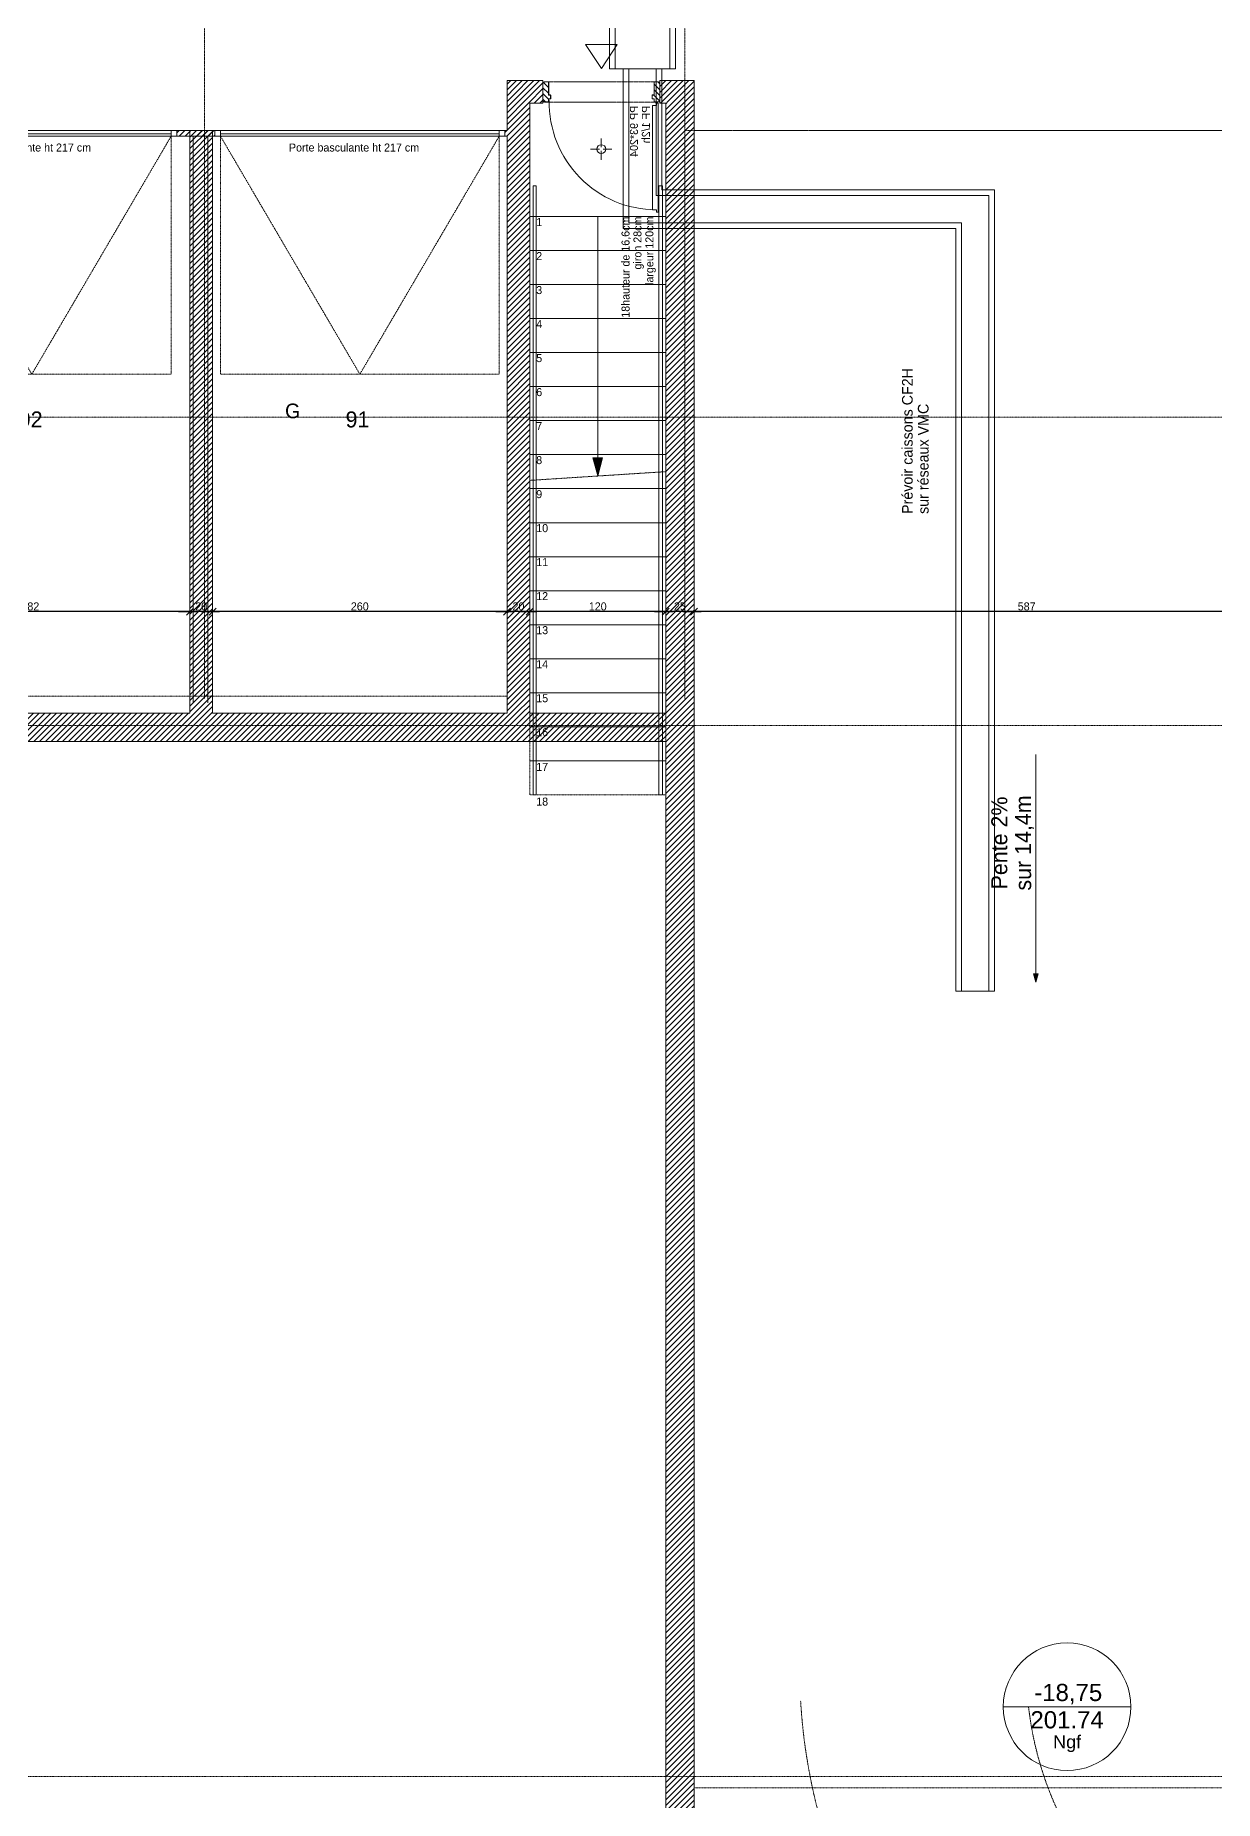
# Model space of a CAD drawing. Header units: centimetres. Extents: x -14085 to 643619, y -47998 to 35592.
# Drawn here: x 10267 to 11308, y 2313 to 3870 of the extents above; entities that cross this region are included whole.
import ezdxf

# ---------------------------------------------------------------- set-up
doc = ezdxf.new("R2010")
doc.units = ezdxf.units.CM
doc.header["$PDMODE"] = 1
doc.header["$PDSIZE"] = -2
for name, pattern in [('ISO-02', [0.75, 0.6, -0.15]), ('Style de ligne -1', [0.41664, 0.20828, -0.20836]), ('Style de ligne -13', [0.147638, 0.098425, -0.049213]), ('Style de ligne -6', [1.04164, 0.625, -0.20828, 0.06943, -0.13893]), ('VW-01', [0.41656, 0.20828, -0.20828])]:
    doc.linetypes.add(name, pattern=pattern)
doc.layers.get('0').update_dxf_attribs({"lineweight": 18, "true_color": 0x848484})
doc.layers.add('01_cote_gen', color=4, linetype='Continuous')
doc.layers.add('AA_COTES', color=2, linetype='Continuous')
for name, color, linetype, lineweight in [('B GÈnÈral_Hatch', 7, 'Continuous', 5), ('B Général', 7, 'Continuous', 5), ('C ANNOTATIONS-cotation', 7, 'Continuous', 5), ('C ANNOTATIONS-Niveaux', 7, 'Continuous', 5), ('C ANNOTATIONS-prestations', 7, 'Continuous', 5), ('C ANNOTATIONS-texte', 7, 'Continuous', 5)]:
    doc.layers.add(name, color=color, linetype=linetype, lineweight=lineweight)
doc.layers.add('C ANNOTATIONS-axes', color=1, linetype='ISO-02', lineweight=13, true_color=0xff0000)
doc.layers.add('C ANNOTATIONS-axes horizontaux', color=1, linetype='VW-01', lineweight=13, true_color=0xff0000)
doc.styles.add('Arial', font='arial.ttf')
doc.styles.add('Eurostile', font='')
doc.styles.add('STYLE2', font='ARIALN.TTF')
doc.styles.get('Eurostile').set_extended_font_data('Eurostile')
doc.dimstyles.new('100é', dxfattribs={"dimtxt": 8.470801, "dimasz": 6.232178, "dimexe": 10, "dimexo": 25, "dimgap": 1, "dimtad": 1, "dimdec": 1, "dimtxsty": 'Eurostile', "dimblk": 'VW_SLASH', "dimblk1": 'VW_SLASH', "dimblk2": 'VW_SLASH', "dimcen": 0, "dimdle": 10, "dimazin": 0, "dimtfac": 1, "dimtdec": 1, "dimtix": 1, "dimtmove": 0, "dimatfit": 0, "dimldrblk": 'VW_FILLEDARROW', "dimfxl": 50.8, "dimfxlon": 1, "dimfrac": 2, "dimtolj": 1, "dimarcsym": 0})
doc.dimstyles.new('JB50', dxfattribs={"dimscale": 0.1, "dimtxt": 150, "dimasz": 15, "dimexe": 0.1, "dimexo": 0.1, "dimgap": 0.09, "dimtad": 1, "dimdec": 1, "dimdsep": 46, "dimtxsty": 'STYLE2', "dimblk1": 'BOND_G', "dimblk2": 'BOND_D', "dimsah": 1, "dimcen": 1.5, "dimdle": 0.01, "dimse1": 1, "dimse2": 1, "dimclrd": 4, "dimclre": 2, "dimclrt": 6, "dimazin": 2, "dimtfac": 2.333333, "dimtdec": 1, "dimtix": 1, "dimtmove": 2, "dimatfit": 3, "dimldrblk": 'BOND_G', "dimfxl": 1, "dimtolj": 1, "dimtzin": 0, "dimarcsym": 0})
pattern_1 = [(45, (0, 0), (2.4253472, -2.6458333), [])]

# ---------------------------------------------------------------- blocks, each defined once
blk = doc.blocks.new('Porte basculante ht200cm')
at = {"layer": 'B Général', "color": 7, "linetype": 'Style de ligne -1', "lineweight": 5}
for p, q in [((-123, -2.5), (0, -212.5)), ((0, -212.5), (123, -2.5))]:
    blk.add_line(p, q, dxfattribs=at)
at = {"layer": 'B Général', "color": 7, "linetype": 'Continuous', "lineweight": 5, "flags": 128}
for points in [[(-128, 2.5), (128, 2.5), (128, -2.5), (-128, -2.5)], [(-123, 2.5), (123, 2.5), (123, -0.5), (-123, -0.5)]]:
    blk.add_lwpolyline(points, close=True, dxfattribs=at)
at = {"layer": 'B Général', "flags": 128}
for points in [[(-128, 2.5), (-123, 2.5), (-123, -2.5), (-128, -2.5)], [(123, 2.5), (128, 2.5), (128, -2.5), (123, -2.5)]]:
    blk.add_lwpolyline(points, close=True, dxfattribs=at)
at = {"layer": 'B Général', "color": 7, "linetype": 'Style de ligne -1', "lineweight": 5, "flags": 128}
blk.add_lwpolyline([(-123, -2.5), (123, -2.5), (123, -212.5), (-123, -212.5)], close=True, dxfattribs=at)
at = {"layer": 'B Général', "insert": (-66, -238.4), "char_height": 12.9, "attachment_point": 1, "line_spacing_factor": 0.894142, "style": 'Eurostile'}
blk.add_mtext('G', dxfattribs=at)
at = {"layer": 'C ANNOTATIONS-prestations', "insert": (-62.6, -9), "char_height": 7.059, "attachment_point": 1, "line_spacing_factor": 0.894142, "style": 'Eurostile'}
blk.add_mtext('Porte basculante ht 217 cm', dxfattribs=at)
blk = doc.blocks.new('Objet Paramétrique')
at = {"layer": 'B Général', "color": 7, "linetype": 'Continuous', "lineweight": 5}
for p, q in [((0, 0), (0, 500)), ((287, 0), (287, 500)), ((574, 0), (574, 500))]:
    blk.add_line(p, q, dxfattribs=at)
at = {"layer": 'B Général', "color": 7, "extrusion": (0, 0, -1), "char_height": 14.12, "attachment_point": 5, "text_direction": (-1, 0, 0), "line_spacing_factor": 0.894142, "style": 'Eurostile'}
for s, insert in [('92', (143.5, 250)), ('93', (430.5, 250))]:
    blk.add_mtext(s, dxfattribs=dict(at, insert=insert))
blk = doc.blocks.new('Objet Paramétrique-1')
at = {"layer": 'B Général', "color": 7, "linetype": 'Continuous', "lineweight": 5}
for p, q in [((0, 0), (0, 500)), ((264, 0), (264, 500))]:
    blk.add_line(p, q, dxfattribs=at)
at = {"layer": 'B Général', "color": 7, "insert": (132, 250), "char_height": 14.12, "attachment_point": 5, "line_spacing_factor": 0.894142, "style": 'Eurostile'}
blk.add_mtext('91', dxfattribs=at)
blk = doc.blocks.new('Groupe-3-1')
at = {"layer": 'C ANNOTATIONS-prestations', "color": 7, "linetype": 'VW-01', "lineweight": 5}
for centre, radius, start, end in [((11441.6, 2430), 500, 183.3525, 243.3575), ((11441.6, 2430), 300, 186.5002, 243.3575), ((11093.3, 1710), 500, 2.9039, 65.5737), ((11093.3, 1710), 300, 3.874, 65.5737)]:
    blk.add_arc(centre, radius, start, end, dxfattribs=at)
blk = doc.blocks.new('Groupe-109-1')
at = {"layer": 'C ANNOTATIONS-prestations', "color": 7}
blk.add_blockref('Groupe-3-1', (0, 0), dxfattribs=at)
blk = doc.blocks.new('axes 2')
at = {"layer": 'B Général', "color": 1, "linetype": 'Style de ligne -6', "lineweight": 13}
for p, q in [((2750.672, -1173.93), (2750.672, 1361.07)), ((3174.575, -1173.93), (3174.575, 1361.07))]:
    blk.add_line(p, q, dxfattribs=at)
at = {"layer": 'C ANNOTATIONS-axes horizontaux', "color": 5, "true_color": 0x0000ff}
for p, q in [((4705, -925.93), (-4705, -925.93)), ((4705, -1197.93), (-4705, -1197.93)), ((4705, -2124.828), (245, -2124.828))]:
    blk.add_line(p, q, dxfattribs=at)
blk = doc.blocks.new('Groupe-113-1')
at = {"layer": 'C ANNOTATIONS-Niveaux', "color": 7, "linetype": 'Continuous', "lineweight": 5}
for p, q in [((11121.4, 2395.9), (11233.9, 2395.9)), ((11140.1, 2395.9), (11215.1, 2395.9))]:
    blk.add_line(p, q, dxfattribs=at)
blk.add_circle((11177.6, 2395.9), 56.3, dxfattribs=at)
at = {"layer": 'C ANNOTATIONS-Niveaux', "color": 7, "attachment_point": 2, "rotation": 0, "line_spacing_factor": 0.959385, "style": 'Arial'}
for s, insert, char_height in [('-18,75', (11178.6, 2416.1), 15.15), ('201.74', (11177.6, 2392), 15.15), ('Ngf', (11177.6, 2370.7), 11.36)]:
    blk.add_mtext(s, dxfattribs=dict(at, insert=insert, char_height=char_height))
blk = doc.blocks.new('PP 93_204 PF1_2h mur20')
at = {"layer": 'B GÈnÈral_Hatch', "linetype": 'Continuous', "lineweight": 5}
h = blk.add_hatch(dxfattribs=at)
h.set_pattern_fill('50_BETON', style=0, pattern_type=2)
h.set_pattern_definition(pattern_1)
edge = h.paths.add_edge_path()
edge.add_line((-51.6, -9), (-50.9, -8.4))
edge.add_line((-50.9, -8.4), (-50.9, -8.4))
edge.add_arc((-50.8, -8.5), 0.2, 48.9909, 131.0091, ccw=False)
edge.add_line((-50.7, -8.4), (-50.7, -8.4))
edge.add_line((-50.7, -8.4), (-50.1, -8.9))
edge.add_line((-50.1, -8.9), (-50.1, -8.9))
edge.add_arc((-50.1, -8.8), 0.05, 228.9909, 270)
edge.add_line((-50.1, -8.9), (-50.1, -8.9))
edge.add_line((-50.1, -8.9), (-46.7, -8.9))
edge.add_line((-46.7, -8.9), (-46.7, -8.9))
edge.add_arc((-46.7, -8.8), 0.0435, 270, 360)
edge.add_line((-46.7, -8.8), (-46.7, 2.7))
edge.add_arc((-46.5, 2.7), 0.174, 90, 180, ccw=False)
edge.add_line((-46.5, 2.9), (-46.5, 2.9))
edge.add_line((-46.5, 2.9), (-44.9, 2.9))
edge.add_line((-44.9, 2.9), (-44.9, 2.9))
edge.add_arc((-44.9, 2.9), 0.0435, 270, 360)
edge.add_line((-44.9, 2.9), (-44.9, 6))
edge.add_arc((-44.9, 6), 0.0435, 0, 90)
edge.add_line((-44.9, 6), (-44.9, 6))
edge.add_line((-44.9, 6), (-46.5, 6))
edge.add_line((-46.5, 6), (-46.5, 6))
edge.add_arc((-46.5, 6.2), 0.174, 180, 270, ccw=False)
edge.add_line((-46.7, 6.2), (-46.7, 8.8))
edge.add_arc((-46.7, 8.8), 0.0435, 0, 90)
edge.add_line((-46.7, 8.9), (-46.7, 8.9))
edge.add_line((-46.7, 8.9), (-50.1, 8.9))
edge.add_line((-50.1, 8.9), (-50.1, 8.9))
edge.add_arc((-50.1, 8.8), 0.05, 90, 131.0091)
edge.add_line((-50.1, 8.9), (-50.1, 8.9))
edge.add_line((-50.1, 8.9), (-50.7, 8.4))
edge.add_line((-50.7, 8.4), (-50.7, 8.4))
edge.add_arc((-50.8, 8.5), 0.2, 233.0967, 311.0091, ccw=False)
edge.add_line((-50.9, 8.4), (-50.9, 8.4))
edge.add_line((-50.9, 8.4), (-51.4, 8.8))
edge.add_line((-51.4, 8.8), (-51.4, 8.8))
edge.add_line((-51.4, 8.8), (-51.6, 9))
edge.add_line((-51.6, 9), (-51.6, -9))
h = blk.add_hatch(dxfattribs=at)
h.set_pattern_fill('50_BETON', style=0, pattern_type=2)
h.set_pattern_definition(pattern_1)
edge = h.paths.add_edge_path()
edge.add_line((51.6, -9), (50.9, -8.4))
edge.add_line((50.9, -8.4), (50.9, -8.4))
edge.add_arc((50.8, -8.5), 0.2, 48.9909, 131.0091)
edge.add_line((50.7, -8.4), (50.7, -8.4))
edge.add_line((50.7, -8.4), (50.1, -8.9))
edge.add_line((50.1, -8.9), (50.1, -8.9))
edge.add_arc((50.1, -8.8), 0.05, 270, 311.0091, ccw=False)
edge.add_line((50.1, -8.9), (50.1, -8.9))
edge.add_line((50.1, -8.9), (46.7, -8.9))
edge.add_line((46.7, -8.9), (46.7, -8.9))
edge.add_arc((46.7, -8.8), 0.0435, 180, 270, ccw=False)
edge.add_line((46.7, -8.8), (46.7, 2.7))
edge.add_arc((46.5, 2.7), 0.174, 0, 90)
edge.add_line((46.5, 2.9), (46.5, 2.9))
edge.add_line((46.5, 2.9), (44.9, 2.9))
edge.add_line((44.9, 2.9), (44.9, 2.9))
edge.add_arc((44.9, 2.9), 0.0435, 180, 270, ccw=False)
edge.add_line((44.9, 2.9), (44.9, 6))
edge.add_arc((44.9, 6), 0.0435, 90, 180, ccw=False)
edge.add_line((44.9, 6), (44.9, 6))
edge.add_line((44.9, 6), (46.5, 6))
edge.add_line((46.5, 6), (46.5, 6))
edge.add_arc((46.5, 6.2), 0.174, 270, 360)
edge.add_line((46.7, 6.2), (46.7, 8.8))
edge.add_arc((46.7, 8.8), 0.0435, 90, 180, ccw=False)
edge.add_line((46.7, 8.9), (46.7, 8.9))
edge.add_line((46.7, 8.9), (50.1, 8.9))
edge.add_line((50.1, 8.9), (50.1, 8.9))
edge.add_arc((50.1, 8.8), 0.05, 48.9909, 90, ccw=False)
edge.add_line((50.1, 8.9), (50.1, 8.9))
edge.add_line((50.1, 8.9), (50.7, 8.4))
edge.add_line((50.7, 8.4), (50.7, 8.4))
edge.add_arc((50.8, 8.5), 0.2, 228.9909, 306.9033)
edge.add_line((50.9, 8.4), (50.9, 8.4))
edge.add_line((50.9, 8.4), (51.4, 8.8))
edge.add_line((51.4, 8.8), (51.4, 8.8))
edge.add_line((51.4, 8.8), (51.6, 9))
edge.add_line((51.6, 9), (51.6, -9))
at = {"layer": 'B Général', "linetype": 'Style de ligne -13', "lineweight": 5}
for p, q in [((46.7, 9), (-46.7, 9)), ((46.7, -9), (-46.7, -9))]:
    blk.add_line(p, q, dxfattribs=at)
at = {"layer": 'B Général', "color": 7, "linetype": 'Continuous', "lineweight": 5, "flags": 128}
blk.add_lwpolyline([(45, 12), (48.5, 12), (48.5, 10), (50, 10), (50, 106), (48.5, 106), (48.5, 104), (45, 104)], close=True, dxfattribs=at)
at = {"layer": 'B Général', "linetype": 'Continuous', "lineweight": 5, "flags": 128}
for points in [[(-46.5, 8.8), (-46.5, 6.2, 0.414214), (-46.5, 6.1), (-46.5, 6.1), (-44.9, 6.1), (-44.9, 6.1, -0.414214), (-44.7, 6), (-44.7, 2.9, -0.414214), (-44.9, 2.7), (-44.9, 2.7), (-46.5, 2.7), (-46.5, 2.7, 0.414214), (-46.5, 2.7), (-46.5, -8.8, -0.414214), (-46.7, -9), (-46.7, -9), (-50.1, -9), (-50.1, -9, -0.18087), (-50.2, -9), (-50.2, -8.9), (-50.8, -8.5), (-50.8, -8.5, 0.373975), (-50.8, -8.5), (-50.8, -8.5), (-51.5, -9), (-51.6, -9), (-50.9, -8.4), (-50.9, -8.4, -0.373975), (-50.7, -8.4), (-50.7, -8.4), (-50.1, -8.9), (-50.1, -8.9, 0.18087), (-50.1, -8.9), (-50.1, -8.9), (-46.7, -8.9), (-46.7, -8.9, 0.414214), (-46.7, -8.8), (-46.7, 2.7, -0.414214), (-46.5, 2.9), (-46.5, 2.9), (-44.9, 2.9), (-44.9, 2.9, 0.414214), (-44.9, 2.9), (-44.9, 6, 0.414214), (-44.9, 6), (-44.9, 6), (-46.5, 6), (-46.5, 6, -0.414214), (-46.7, 6.2), (-46.7, 8.8, 0.414214), (-46.7, 8.9), (-46.7, 8.9), (-50.1, 8.9), (-50.1, 8.9, 0.18087), (-50.1, 8.9), (-50.1, 8.9), (-50.7, 8.4), (-50.7, 8.4, -0.353689), (-50.9, 8.4), (-50.9, 8.4), (-51.4, 8.8), (-51.4, 8.8), (-51.6, 9), (-51.5, 9), (-50.9, 8.5, 0.385556), (-50.8, 8.5), (-50.8, 8.5), (-50.2, 8.9), (-50.2, 9, -0.18087), (-50.1, 9), (-50.1, 9), (-46.7, 9), (-46.7, 9, -0.414214)], [(46.5, 8.8), (46.5, 6.2, -0.414214), (46.5, 6.1), (46.5, 6.1), (44.9, 6.1), (44.9, 6.1, 0.414214), (44.7, 6), (44.7, 2.9, 0.414214), (44.9, 2.7), (44.9, 2.7), (46.5, 2.7), (46.5, 2.7, -0.414214), (46.5, 2.7), (46.5, -8.8, 0.414214), (46.7, -9), (46.7, -9), (50.1, -9), (50.1, -9, 0.18087), (50.2, -9), (50.2, -8.9), (50.8, -8.5), (50.8, -8.5, -0.373975), (50.8, -8.5), (50.8, -8.5), (51.5, -9), (51.6, -9), (50.9, -8.4), (50.9, -8.4, 0.373975), (50.7, -8.4), (50.7, -8.4), (50.1, -8.9), (50.1, -8.9, -0.18087), (50.1, -8.9), (50.1, -8.9), (46.7, -8.9), (46.7, -8.9, -0.414214), (46.7, -8.8), (46.7, 2.7, 0.414214), (46.5, 2.9), (46.5, 2.9), (44.9, 2.9), (44.9, 2.9, -0.414214), (44.9, 2.9), (44.9, 6, -0.414214), (44.9, 6), (44.9, 6), (46.5, 6), (46.5, 6, 0.414214), (46.7, 6.2), (46.7, 8.8, -0.414214), (46.7, 8.9), (46.7, 8.9), (50.1, 8.9), (50.1, 8.9, -0.18087), (50.1, 8.9), (50.1, 8.9), (50.7, 8.4), (50.7, 8.4, 0.353689), (50.9, 8.4), (50.9, 8.4), (51.4, 8.8), (51.4, 8.8), (51.6, 9), (51.5, 9), (50.9, 8.5, -0.385556), (50.8, 8.5), (50.8, 8.5), (50.2, 8.9), (50.2, 9, 0.18087), (50.1, 9), (50.1, 9), (46.7, 9), (46.7, 9, 0.414214)]]:
    blk.add_lwpolyline(points, format="xyb", close=True, dxfattribs=at)
at = {"layer": 'B Général', "color": 250, "linetype": 'Continuous', "lineweight": 5, "true_color": 0x444444, "flags": 128}
blk.add_lwpolyline([(0, -20.5), (-14, -41.9), (14, -41.9)], close=True, dxfattribs=at)
at = {"layer": 'B Général', "linetype": 'Continuous', "lineweight": 5}
blk.add_circle((48.5, 9.5), 0.5, dxfattribs=at)
at = {"layer": 'B Général', "color": 7, "linetype": 'Continuous', "lineweight": 5}
blk.add_arc((48.5, 9.5), 94.5, 90, 181.2323, dxfattribs=at)
at = {"layer": 'C ANNOTATIONS-prestations', "insert": (25.2, 12.2), "char_height": 7.06, "attachment_point": 1, "rotation": 90, "line_spacing_factor": 0.894142, "style": 'Eurostile'}
blk.add_mtext('PP 93*204\\PPF 1/2h\\P', dxfattribs=at)
blk = doc.blocks.new('Groupe-114-1')
at = {"layer": 'B GÈnÈral_Hatch', "linetype": 'Continuous', "lineweight": 0}
blk.add_hatch(color=7, dxfattribs=at).paths.add_polyline_path([(10767.6, 3497.5), (10763.4, 3481.6), (10759.1, 3497.5)])
at = {"layer": 'B Général', "color": 7, "linetype": 'Continuous', "lineweight": 5}
blk.add_line((10763.4, 3710.4), (10763.4, 3481.6), dxfattribs=at)
at = {"layer": 'B Général', "color": 7, "linetype": 'VW-01', "lineweight": 5}
blk.add_line((10703.4, 3477.7), (10823.4, 3485.4), dxfattribs=at)
at = {"layer": 'B Général', "color": 7, "linetype": 'Continuous', "lineweight": 5, "flags": 128}
for points in [[(10706.4, 3737.4), (10709.1, 3737.4), (10709.1, 3200.4), (10706.4, 3200.4)], [(10817.4, 3737.4), (10820.4, 3737.4), (10820.4, 3200.4), (10817.4, 3200.4)], [(10703.4, 3710.4), (10823.4, 3710.4), (10823.4, 3680.4), (10703.4, 3680.4)], [(10703.4, 3680.4), (10823.4, 3680.4), (10823.4, 3650.4), (10703.4, 3650.4)], [(10703.4, 3650.4), (10823.4, 3650.4), (10823.4, 3620.4), (10703.4, 3620.4)], [(10703.4, 3620.4), (10823.4, 3620.4), (10823.4, 3590.4), (10703.4, 3590.4)], [(10703.4, 3590.4), (10823.4, 3590.4), (10823.4, 3560.4), (10703.4, 3560.4)], [(10703.4, 3560.4), (10823.4, 3560.4), (10823.4, 3530.4), (10703.4, 3530.4)], [(10703.4, 3530.4), (10823.4, 3530.4), (10823.4, 3500.4), (10703.4, 3500.4)]]:
    blk.add_lwpolyline(points, close=True, dxfattribs=at)
blk.add_lwpolyline([(10823.4, 3485.4), (10823.4, 3500.4), (10703.4, 3500.4), (10703.4, 3477.9)], dxfattribs=at)
at = {"layer": 'B Général', "color": 7, "lineweight": 5, "flags": 128}
blk.add_lwpolyline([(10767.6, 3497.5), (10763.4, 3481.6), (10759.1, 3497.5)], close=True, dxfattribs=at)
at = {"layer": 'B Général', "color": 7, "linetype": 'VW-01', "lineweight": 5, "flags": 128}
blk.add_lwpolyline([(10823.4, 3485.4), (10823.4, 3470.4), (10703.4, 3470.4), (10703.4, 3477.9)], dxfattribs=at)
for points in [[(10703.4, 3470.4), (10823.4, 3470.4), (10823.4, 3440.4), (10703.4, 3440.4)], [(10703.4, 3440.4), (10823.4, 3440.4), (10823.4, 3410.4), (10703.4, 3410.4)], [(10703.4, 3410.4), (10823.4, 3410.4), (10823.4, 3380.4), (10703.4, 3380.4)], [(10703.4, 3380.4), (10823.4, 3380.4), (10823.4, 3350.4), (10703.4, 3350.4)], [(10703.4, 3350.4), (10823.4, 3350.4), (10823.4, 3320.4), (10703.4, 3320.4)], [(10703.4, 3320.4), (10823.4, 3320.4), (10823.4, 3290.4), (10703.4, 3290.4)], [(10703.4, 3290.4), (10823.4, 3290.4), (10823.4, 3260.4), (10703.4, 3260.4)], [(10703.4, 3260.4), (10823.4, 3260.4), (10823.4, 3230.4), (10703.4, 3230.4)], [(10703.4, 3230.4), (10823.4, 3230.4), (10823.4, 3200.4), (10703.4, 3200.4)]]:
    blk.add_lwpolyline(points, close=True, dxfattribs=at)
at = {"layer": 'C ANNOTATIONS-texte', "char_height": 7.06, "attachment_point": 1, "line_spacing_factor": 0.894142, "style": 'Eurostile'}
for s, insert, width in [('1', (10709.1, 3709.1), 8.835), ('2', (10709.1, 3679.1), 8.835), ('3', (10709.1, 3649.1), 8.835), ('4', (10709.1, 3619.1), 8.835), ('5', (10709.1, 3589.1), 8.835), ('6', (10709.1, 3559.1), 8.835), ('7', (10709.1, 3529.1), 8.835), ('8', (10709.1, 3499.1), 8.835), ('9', (10709.1, 3469.1), 8.835), ('10', (10709.1, 3439.1), 24.918), ('11', (10709.1, 3409.1), 30.418), ('12', (10709.1, 3379.1), 31.918), ('13', (10709.1, 3349.1), 26.418), ('14', (10709.1, 3319.1), 22.418), ('15', (10709.1, 3289.1), 29.418), ('16', (10709.1, 3259.1), 22.918), ('17', (10709.1, 3228.5), 22.918), ('18', (10709.1, 3197.9), 22.918)]:
    blk.add_mtext(s, dxfattribs=dict(at, insert=insert, width=width))
at = {"layer": 'C ANNOTATIONS-texte', "insert": (10784.4, 3710.4), "char_height": 7.059, "width": 120, "attachment_point": 3, "rotation": 90, "line_spacing_factor": 0.894142, "style": 'Eurostile'}
blk.add_mtext('18hauteur de 16,6cm\\Pgiron 28cm\\Plargeur 120cm', dxfattribs=at)
blk = doc.blocks.new('Groupe-118-1')
at = {"layer": 'B Général', "color": 7, "lineweight": 18}
for p, q in [((10764.9, 3769.9), (10757.1, 3769.9)), ((10766.5, 3771.5), (10766.5, 3779.3)), ((10768.1, 3769.9), (10775.9, 3769.9)), ((10766.5, 3768.4), (10766.5, 3760.6))]:
    blk.add_line(p, q, dxfattribs=at)
blk.add_circle((10766.5, 3769.9), 3.91, dxfattribs=at)
blk = doc.blocks.new('Groupe-128-1')
at = {"layer": 'C ANNOTATIONS-prestations', "linetype": 'Continuous'}
for p, q in [((10773.9, 4182.1), (11367.9, 4776.1)), ((10778.9, 4180), (11370, 4771.1)), ((11367.9, 4776.1), (11435.4, 4776.1)), ((11370, 4771.1), (11435.4, 4771.1)), ((11435.4, 4776.1), (11435.4, 4771.1)), ((11435.4, 4771.1), (11435.4, 4723.1)), ((10826.9, 4160.1), (11389.9, 4723.1)), ((11389.9, 4723.1), (11435.4, 4723.1)), ((11435.4, 4723.1), (11435.4, 4718.1)), ((10831.9, 4158), (11392, 4718.1)), ((11392, 4718.1), (11435.4, 4718.1)), ((10773.9, 3840.7), (10773.9, 4182.1)), ((10778.9, 3840.7), (10778.9, 4180)), ((10826.9, 3840.7), (10826.9, 4160.1)), ((10831.9, 3840.7), (10831.9, 4158)), ((10773.9, 3840.7), (10778.9, 3840.7)), ((10778.9, 3840.7), (10826.9, 3840.7)), ((10826.9, 3840.7), (10831.9, 3840.7))]:
    blk.add_line(p, q, dxfattribs=at)
at = {"layer": 'C ANNOTATIONS-texte', "insert": (11038.9, 4340.1), "char_height": 9.412, "attachment_point": 1, "line_spacing_factor": 0.894142, "style": 'Eurostile'}
blk.add_mtext('caissons CF2H\\Psur réseaux VMC ', dxfattribs=at)
blk = doc.blocks.new('Groupe-129-1')
at = {"layer": 'C ANNOTATIONS-prestations', "linetype": 'Continuous'}
for p, q in [((10785.9, 3699.9), (10785.9, 3840.7)), ((10785.9, 3840.7), (10790.9, 3840.7)), ((10790.9, 3704.9), (10790.9, 3840.7)), ((10790.9, 3840.7), (10814.9, 3840.7)), ((10814.9, 3728.9), (10814.9, 3840.7)), ((10814.9, 3840.7), (10819.9, 3840.7)), ((10819.9, 3733.9), (10819.9, 3840.7)), ((11108.5, 3728.9), (10814.9, 3728.9)), ((11113.5, 3733.9), (10819.9, 3733.9)), ((11108.5, 3027.1), (11108.5, 3728.9)), ((11113.5, 3027.1), (11113.5, 3733.9)), ((11079.5, 3699.9), (10785.9, 3699.9)), ((11084.5, 3704.9), (10790.9, 3704.9)), ((11079.5, 3027.1), (11079.5, 3699.9)), ((11084.5, 3027.1), (11084.5, 3704.9)), ((11079.5, 3027.1), (11084.5, 3027.1)), ((11084.5, 3027.1), (11108.5, 3027.1)), ((11108.5, 3027.1), (11113.5, 3027.1))]:
    blk.add_line(p, q, dxfattribs=at)
blk = doc.blocks.new('Groupe-130-1')
at = {"layer": 'C ANNOTATIONS-prestations'}
blk.add_blockref('Groupe-129-1', (0, 0), dxfattribs=at)
at = {"layer": 'C ANNOTATIONS-prestations', "insert": (11031.9, 3448.1), "char_height": 9.412, "attachment_point": 1, "rotation": 90, "line_spacing_factor": 0.894142, "style": 'Eurostile'}
blk.add_mtext('Prévoir caissons CF2H\\Psur réseaux VMC ', dxfattribs=at)
blk = doc.blocks.new('VW_SLASH')
at = {"color": 0, "linetype": 'ByBlock', "lineweight": -2}
blk.add_line((1.6, 0), (-1, 0), dxfattribs=at)
at = {"color": 0, "lineweight": 20, "flags": 128}
blk.add_lwpolyline([(0.5, 0.5), (-0.5, -0.5)], dxfattribs=at)
blk = doc.blocks.new('*D313')
at = {"layer": 'C ANNOTATIONS-cotation', "color": 0, "linetype": 'Continuous', "lineweight": -2, "transparency": 16777216}
blk.add_line((10397.3, 3362), (10128.2, 3362), dxfattribs=at)
at = {"layer": 'Defpoints', "color": 0, "linetype": 'Continuous', "lineweight": 0, "transparency": 16777216}
for p in [(10122, 3362), (10403.5, 3357.8), (10122, 3343.8)]:
    blk.add_point(p, dxfattribs=at)
at = {"layer": 'C ANNOTATIONS-cotation', "color": 0, "linetype": 'Continuous', "lineweight": -2, "transparency": 16777216, "xscale": 6.232177734375, "yscale": 6.232177734375, "zscale": 6.232177734375, "rotation": 180}
blk.add_blockref('VW_SLASH', (10122, 3362), dxfattribs=at)
at = {"layer": 'C ANNOTATIONS-cotation', "color": 0, "linetype": 'Continuous', "lineweight": -2, "transparency": 16777216, "xscale": 6.232177734375, "yscale": 6.232177734375, "zscale": 6.232177734375}
blk.add_blockref('VW_SLASH', (10403.5, 3362), dxfattribs=at)
at = {"layer": 'C ANNOTATIONS-cotation', "color": 0, "linetype": 'Continuous', "lineweight": 5, "transparency": 16777216, "insert": (10262.7, 3366.5), "char_height": 7.06, "attachment_point": 5, "style": 'Eurostile'}
blk.add_mtext('\\A1;282', dxfattribs=at)
blk = doc.blocks.new('VW_FILLEDARROW')
at = {"linetype": 'Continuous', "lineweight": 0}
blk.add_hatch(color=0, dxfattribs=at).paths.add_polyline_path([(-1.6, 0.43), (0, 0), (-1.6, -0.43)])
at = {"color": 0, "lineweight": 5, "flags": 128}
blk.add_lwpolyline([(-1.6, 0.43), (0, 0), (-1.6, -0.43)], close=True, dxfattribs=at)
blk = doc.blocks.new('*D314')
at = {"layer": 'C ANNOTATIONS-cotation', "color": 0, "linetype": 'Continuous', "lineweight": -2, "transparency": 16777216}
blk.add_line((10417.3, 3362), (10409.7, 3362), dxfattribs=at)
at = {"layer": 'Defpoints', "color": 0, "linetype": 'Continuous', "lineweight": 0, "transparency": 16777216}
for p in [(10403.5, 3362), (10403.5, 3357.8), (10423.5, 3351)]:
    blk.add_point(p, dxfattribs=at)
at = {"layer": 'C ANNOTATIONS-cotation', "color": 0, "linetype": 'Continuous', "lineweight": -2, "transparency": 16777216, "xscale": 6.232177734375, "yscale": 6.232177734375, "zscale": 6.232177734375, "rotation": 180}
blk.add_blockref('VW_SLASH', (10403.5, 3362), dxfattribs=at)
at = {"layer": 'C ANNOTATIONS-cotation', "color": 0, "linetype": 'Continuous', "lineweight": -2, "transparency": 16777216, "xscale": 6.232177734375, "yscale": 6.232177734375, "zscale": 6.232177734375}
blk.add_blockref('VW_SLASH', (10423.5, 3362), dxfattribs=at)
at = {"layer": 'C ANNOTATIONS-cotation', "color": 0, "linetype": 'Continuous', "lineweight": 5, "transparency": 16777216, "insert": (10413.5, 3366.5), "char_height": 7.06, "attachment_point": 5, "style": 'Eurostile'}
blk.add_mtext('\\A1;20', dxfattribs=at)
blk = doc.blocks.new('*D315')
at = {"layer": 'C ANNOTATIONS-cotation', "color": 0, "linetype": 'Continuous', "lineweight": -2, "transparency": 16777216}
blk.add_line((10677.2, 3362), (10429.7, 3362), dxfattribs=at)
at = {"layer": 'Defpoints', "color": 0, "linetype": 'Continuous', "lineweight": 0, "transparency": 16777216}
for p in [(10683.4, 3373.3), (10423.5, 3362), (10423.5, 3351)]:
    blk.add_point(p, dxfattribs=at)
at = {"layer": 'C ANNOTATIONS-cotation', "color": 0, "linetype": 'Continuous', "lineweight": -2, "transparency": 16777216, "xscale": 6.232177734375, "yscale": 6.232177734375, "zscale": 6.232177734375, "rotation": 180}
blk.add_blockref('VW_SLASH', (10423.5, 3362), dxfattribs=at)
at = {"layer": 'C ANNOTATIONS-cotation', "color": 0, "linetype": 'Continuous', "lineweight": -2, "transparency": 16777216, "xscale": 6.232177734375, "yscale": 6.232177734375, "zscale": 6.232177734375}
blk.add_blockref('VW_SLASH', (10683.4, 3362), dxfattribs=at)
at = {"layer": 'C ANNOTATIONS-cotation', "color": 0, "linetype": 'Continuous', "lineweight": 5, "transparency": 16777216, "insert": (10553.4, 3366.5), "char_height": 7.06, "attachment_point": 5, "style": 'Eurostile'}
blk.add_mtext('\\A1;260', dxfattribs=at)
blk = doc.blocks.new('*D316')
at = {"layer": 'C ANNOTATIONS-cotation', "color": 0, "linetype": 'Continuous', "lineweight": -2, "transparency": 16777216}
blk.add_line((10697.2, 3362), (10689.6, 3362), dxfattribs=at)
at = {"layer": 'Defpoints', "color": 0, "linetype": 'Continuous', "lineweight": 0, "transparency": 16777216}
for p in [(10683.4, 3373.3), (10703.4, 3367.8), (10683.4, 3362)]:
    blk.add_point(p, dxfattribs=at)
at = {"layer": 'C ANNOTATIONS-cotation', "color": 0, "linetype": 'Continuous', "lineweight": -2, "transparency": 16777216, "xscale": 6.232177734375, "yscale": 6.232177734375, "zscale": 6.232177734375, "rotation": 180}
blk.add_blockref('VW_SLASH', (10683.4, 3362), dxfattribs=at)
at = {"layer": 'C ANNOTATIONS-cotation', "color": 0, "linetype": 'Continuous', "lineweight": -2, "transparency": 16777216, "xscale": 6.232177734375, "yscale": 6.232177734375, "zscale": 6.232177734375}
blk.add_blockref('VW_SLASH', (10703.4, 3362), dxfattribs=at)
at = {"layer": 'C ANNOTATIONS-cotation', "color": 0, "linetype": 'Continuous', "lineweight": 5, "transparency": 16777216, "insert": (10693.4, 3366.5), "char_height": 7.06, "attachment_point": 5, "style": 'Eurostile'}
blk.add_mtext('\\A1;20', dxfattribs=at)
blk = doc.blocks.new('*D317')
at = {"layer": 'C ANNOTATIONS-cotation', "color": 0, "linetype": 'Continuous', "lineweight": -2, "transparency": 16777216}
blk.add_line((10817.2, 3362), (10709.6, 3362), dxfattribs=at)
at = {"layer": 'Defpoints', "color": 0, "linetype": 'Continuous', "lineweight": 0, "transparency": 16777216}
for p in [(10703.4, 3367.8), (10703.4, 3362), (10823.4, 3361.5)]:
    blk.add_point(p, dxfattribs=at)
at = {"layer": 'C ANNOTATIONS-cotation', "color": 0, "linetype": 'Continuous', "lineweight": -2, "transparency": 16777216, "xscale": 6.232177734375, "yscale": 6.232177734375, "zscale": 6.232177734375, "rotation": 180}
blk.add_blockref('VW_SLASH', (10703.4, 3362), dxfattribs=at)
at = {"layer": 'C ANNOTATIONS-cotation', "color": 0, "linetype": 'Continuous', "lineweight": -2, "transparency": 16777216, "xscale": 6.232177734375, "yscale": 6.232177734375, "zscale": 6.232177734375}
blk.add_blockref('VW_SLASH', (10823.4, 3362), dxfattribs=at)
at = {"layer": 'C ANNOTATIONS-cotation', "color": 0, "linetype": 'Continuous', "lineweight": 5, "transparency": 16777216, "insert": (10763.4, 3366.5), "char_height": 7.06, "attachment_point": 5, "style": 'Eurostile'}
blk.add_mtext('\\A1;120', dxfattribs=at)
blk = doc.blocks.new('*D318')
at = {"layer": 'C ANNOTATIONS-cotation', "color": 0, "linetype": 'Continuous', "lineweight": -2, "transparency": 16777216}
blk.add_line((10842.2, 3362), (10829.6, 3362), dxfattribs=at)
at = {"layer": 'Defpoints', "color": 0, "linetype": 'Continuous', "lineweight": 0, "transparency": 16777216}
for p in [(10823.4, 3362), (10823.4, 3361.5), (10848.4, 3360.7)]:
    blk.add_point(p, dxfattribs=at)
at = {"layer": 'C ANNOTATIONS-cotation', "color": 0, "linetype": 'Continuous', "lineweight": -2, "transparency": 16777216, "xscale": 6.232177734375, "yscale": 6.232177734375, "zscale": 6.232177734375, "rotation": 180}
blk.add_blockref('VW_SLASH', (10823.4, 3362), dxfattribs=at)
at = {"layer": 'C ANNOTATIONS-cotation', "color": 0, "linetype": 'Continuous', "lineweight": -2, "transparency": 16777216, "xscale": 6.232177734375, "yscale": 6.232177734375, "zscale": 6.232177734375}
blk.add_blockref('VW_SLASH', (10848.4, 3362), dxfattribs=at)
at = {"layer": 'C ANNOTATIONS-cotation', "color": 0, "linetype": 'Continuous', "lineweight": 5, "transparency": 16777216, "insert": (10835.9, 3366.5), "char_height": 7.06, "attachment_point": 5, "style": 'Eurostile'}
blk.add_mtext('\\A1;25', dxfattribs=at)
blk = doc.blocks.new('*D319')
at = {"layer": 'C ANNOTATIONS-cotation', "color": 0, "linetype": 'Continuous', "lineweight": -2, "transparency": 16777216}
blk.add_line((11429.2, 3362), (10854.6, 3362), dxfattribs=at)
at = {"layer": 'Defpoints', "color": 0, "linetype": 'Continuous', "lineweight": 0, "transparency": 16777216}
for p in [(11435.4, 3372), (10848.4, 3362), (10848.4, 3360.7)]:
    blk.add_point(p, dxfattribs=at)
at = {"layer": 'C ANNOTATIONS-cotation', "color": 0, "linetype": 'Continuous', "lineweight": -2, "transparency": 16777216, "xscale": 6.232177734375, "yscale": 6.232177734375, "zscale": 6.232177734375, "rotation": 180}
blk.add_blockref('VW_SLASH', (10848.4, 3362), dxfattribs=at)
at = {"layer": 'C ANNOTATIONS-cotation', "color": 0, "linetype": 'Continuous', "lineweight": -2, "transparency": 16777216, "xscale": 6.232177734375, "yscale": 6.232177734375, "zscale": 6.232177734375}
blk.add_blockref('VW_SLASH', (11435.4, 3362), dxfattribs=at)
at = {"layer": 'C ANNOTATIONS-cotation', "color": 0, "linetype": 'Continuous', "lineweight": 5, "transparency": 16777216, "insert": (11141.9, 3366.5), "char_height": 7.06, "attachment_point": 5, "style": 'Eurostile'}
blk.add_mtext('\\A1;587', dxfattribs=at)
blk = doc.blocks.new('BOND_G')
at = {"layer": 'AA_COTES', "color": 0}
for p, q in [((0, -5), (0, 15)), ((5, 0), (-5, 0)), ((1.8, 1.8), (-1.8, -1.8))]:
    blk.add_line(p, q, dxfattribs=at)
blk = doc.blocks.new('BOND_D')
at = {"layer": 'AA_COTES', "color": 0}
for p, q in [((5, 0), (-5, 0)), ((-1.8, -1.8), (1.8, 1.8)), ((0, 5), (0, -15))]:
    blk.add_line(p, q, dxfattribs=at)
blk = doc.blocks.new('*D1680')
at = {"layer": '01_cote_gen', "color": 4, "lineweight": -2, "transparency": 16777216}
blk.add_line((-22.5, 3720.9), (-22.5, 4438.9), dxfattribs=at)
at = {"layer": 'Defpoints', "color": 0, "lineweight": 0, "transparency": 16777216}
for p in [(-22.5, 4440.4), (0, 4440.4), (52858.6, 3719.4)]:
    blk.add_point(p, dxfattribs=at)
at = {"layer": '01_cote_gen', "color": 4, "lineweight": -2, "transparency": 16777216, "xscale": 1.5, "yscale": 1.5, "zscale": 1.5}
for name, p, rotation in [('BOND_D', (-22.5, 4440.4), 90), ('BOND_G', (-22.5, 3719.4), 270)]:
    blk.add_blockref(name, p, dxfattribs=dict(at, rotation=rotation))
at = {"layer": '01_cote_gen', "color": 6, "lineweight": 0, "transparency": 16777216, "insert": (-30, 4079.9), "char_height": 15, "attachment_point": 5, "rotation": 90, "style": 'STYLE2'}
blk.add_mtext('\\A1;721', dxfattribs=at)

msp = doc.modelspace()

# ---------------------------------------------------------------- hatches: boundary and pattern name
at = {"layer": 'B GÈnÈral_Hatch', "linetype": 'Continuous', "lineweight": 5}
h = msp.add_hatch(dxfattribs=at)
h.set_pattern_fill('50_BETON', style=0, pattern_type=2)
h.set_pattern_definition(pattern_1)
h.paths.add_polyline_path([(10703.39, 3810.39), (10683.39, 3830.39), (10683.39, 3272.29), (10703.39, 3272.29)])
h = msp.add_hatch(dxfattribs=at)
h.set_pattern_fill('50_BETON', style=0, pattern_type=2)
h.set_pattern_definition(pattern_1)
h.paths.add_polyline_path([(10715.01, 3830.39), (10683.39, 3830.39), (10703.39, 3810.39), (10715.01, 3810.39)])
h = msp.add_hatch(dxfattribs=at)
h.set_pattern_fill('50_BETON', style=0, pattern_type=2)
h.set_pattern_definition(pattern_1)
h.paths.add_polyline_path([(10823.39, 3810.39), (10848.39, 3830.39), (10818.21, 3830.39), (10818.21, 3810.39)])
h = msp.add_hatch(dxfattribs=at)
h.set_pattern_fill('50_BETON', style=0, pattern_type=2)
h.set_pattern_definition(pattern_1)
h.paths.add_polyline_path([(10848.39, 1634), (10848.39, 3830.39), (10823.39, 3810.39), (10823.39, 1634)])
h = msp.add_hatch(dxfattribs=at)
h.set_pattern_fill('50_BETON', style=0, pattern_type=2)
h.set_pattern_definition(pattern_1)
h.paths.add_polyline_path([(10391.98, 3786.35), (10391.98, 3781.35), (10425.48, 3781.35), (10425.48, 3786.35)])
h = msp.add_hatch(dxfattribs=at)
h.set_pattern_fill('50_BETON', style=0, pattern_type=2)
h.set_pattern_definition(pattern_1)
h.paths.add_polyline_path([(10403.48, 3786.44), (10403.48, 3272.29), (10423.48, 3272.29), (10423.48, 3786.44)])
h = msp.add_hatch(dxfattribs=at)
h.set_pattern_fill('50_BETON', style=0, pattern_type=2)
h.set_pattern_definition(pattern_1)
h.paths.add_polyline_path([(10683.39, 3781.35), (10683.39, 3786.35), (10681.48, 3786.35), (10681.48, 3781.35)])
h = msp.add_hatch(dxfattribs=at)
h.set_pattern_fill('50_BETON', style=0, pattern_type=2)
h.set_pattern_definition(pattern_1)
h.paths.add_polyline_path([(10823.39, 3247.29), (10823.39, 3272.29), (9832.48, 3272.29), (9812.48, 3247.29)])
at = {"layer": 'B GÈnÈral_Hatch', "linetype": 'Continuous', "lineweight": 0}
msp.add_hatch(color=7, dxfattribs=at).paths.add_polyline_path([(11152.01, 3042.5), (11150, 3035), (11147.99, 3042.5)])

# ---------------------------------------------------------------- linework, layer by layer
at = {"layer": 'B Général', "color": 7, "linetype": 'Continuous', "lineweight": 18}
for p, q in [((10683.39, 3786.35), (10683.39, 3830.39)), ((10683.39, 3830.39), (10715.01, 3830.39)), ((10818.21, 3830.39), (10848.39, 3830.39)), ((10848.39, 3830.39), (10848.39, 1634)), ((10703.39, 3272.29), (10703.39, 3810.39)), ((10703.39, 3810.39), (10715.01, 3810.39)), ((10818.21, 3810.39), (10823.39, 3810.39)), ((10823.39, 3810.39), (10823.39, 3272.29)), ((10391.98, 3786.35), (10425.48, 3786.35)), ((10403.48, 3272.29), (10403.48, 3786.44)), ((10423.48, 3272.29), (10423.48, 3786.44)), ((10681.48, 3786.35), (10683.39, 3786.35)), ((10391.98, 3781.35), (10425.48, 3781.35)), ((10681.48, 3781.35), (10683.39, 3781.35)), ((10683.39, 3272.29), (10683.39, 3781.35)), ((9832.48, 3272.29), (10403.48, 3272.29)), ((10423.48, 3272.29), (10683.39, 3272.29)), ((10703.39, 3272.29), (10823.39, 3272.29)), ((9812.48, 3247.29), (10823.39, 3247.29)), ((10823.39, 3247.29), (10823.39, 1634))]:
    msp.add_line(p, q, dxfattribs=at)
at = {"layer": 'B Général', "color": 7, "linetype": 'Continuous', "lineweight": 5}
for p, q in [((10683.39, 3786.35), (10683.39, 3830.39)), ((10683.39, 3830.39), (10715.01, 3830.39)), ((10715.01, 3810.39), (10715.01, 3830.39)), ((10818.21, 3830.39), (10848.39, 3830.39)), ((10818.21, 3810.39), (10818.21, 3830.39)), ((10848.39, 3830.39), (10848.39, 1634)), ((10703.39, 3272.29), (10703.39, 3810.39)), ((10703.39, 3810.39), (10715.01, 3810.39)), ((10818.21, 3810.39), (10823.39, 3810.39)), ((10823.39, 3810.39), (10823.39, 3272.29)), ((10391.98, 3786.35), (10425.48, 3786.35)), ((10391.98, 3781.35), (10391.98, 3786.35)), ((10423.48, 3786.44), (10403.48, 3786.44)), ((10403.48, 3272.29), (10403.48, 3786.44)), ((10423.48, 3272.29), (10423.48, 3786.44)), ((10425.48, 3781.35), (10425.48, 3786.35)), ((10681.48, 3786.35), (10683.39, 3786.35)), ((10681.48, 3781.35), (10681.48, 3786.35)), ((10391.98, 3781.35), (10425.48, 3781.35)), ((10681.48, 3781.35), (10683.39, 3781.35)), ((10683.39, 3272.29), (10683.39, 3781.35)), ((9832.48, 3272.29), (10403.48, 3272.29)), ((10423.48, 3272.29), (10683.39, 3272.29)), ((10703.39, 3272.29), (10823.39, 3272.29)), ((9812.48, 3247.29), (10823.39, 3247.29)), ((10823.39, 3247.29), (10823.39, 1634)), ((11150, 3236), (11150, 3035))]:
    msp.add_line(p, q, dxfattribs=at)
at = {"layer": 'B Général', "color": 7, "linetype": 'VW-01', "lineweight": 5}
msp.add_line((10840.39, 3786.35), (11435.45, 3786.35), dxfattribs=at)
at = {"layer": 'B Général', "color": 250, "linetype": 'VW-01', "lineweight": 18, "true_color": 0x444444}
msp.add_line((9832.48, 3287.28), (10683.39, 3287.28), dxfattribs=at)
at = {"layer": 'B Général', "color": 7, "linetype": 'VW-01', "lineweight": 5, "flags": 128}
msp.add_lwpolyline([(10848.39, 3786.35), (11435.45, 3786.35), (11435.45, 2324.49), (10848.39, 2324.49)], close=True, dxfattribs=at)
at = {"layer": 'B Général', "color": 7, "lineweight": 5, "flags": 128}
msp.add_lwpolyline([(11152.01, 3042.5), (11150, 3035), (11147.99, 3042.5)], close=True, dxfattribs=at)

# ---------------------------------------------------------------- block references
at = {"layer": 'B Général', "color": 7}
for name, p in [('Groupe-128-1', (0, 0)), ('Groupe-130-1', (0, 0)), ('Porte basculante ht200cm', (10263.98, 3783.85)), ('Porte basculante ht200cm', (10553.48, 3783.85)), ('Groupe-118-1', (0, 0)), ('Groupe-114-1', (0, 0)), ('Groupe-113-1', (0, 0)), ('Groupe-109-1', (0, 0))]:
    msp.add_blockref(name, p, dxfattribs=at)
at = {"layer": 'B Général', "color": 7, "xscale": -1, "rotation": 180}
msp.add_blockref('PP 93_204 PF1_2h mur20', (10766.61, 3820.39), dxfattribs=at)
at = {"layer": 'B Général', "color": 7, "xscale": -1}
msp.add_blockref('Objet Paramétrique', (10406.48, 3281.35), dxfattribs=at)
at = {"layer": 'B Général', "color": 7, "rotation": 2.637710330650049e-09}
msp.add_blockref('Objet Paramétrique-1', (10419.39, 3281.35), dxfattribs=at)
at = {"layer": 'C ANNOTATIONS-axes', "color": 7}
msp.add_blockref('axes 2', (7665.81, 4459.32), dxfattribs=at)

# ---------------------------------------------------------------- texts
at = {"layer": 'C ANNOTATIONS-texte', "color": 7, "insert": (11110.69, 3157.85), "char_height": 14.118, "width": 156.302, "attachment_point": 2, "rotation": 90, "line_spacing_factor": 0.894142, "style": 'Eurostile'}
msp.add_mtext('Pente 2%\\Psur 14,4m\\P', dxfattribs=at)

# ---------------------------------------------------------------- dimensions: what is measured, and where the dimension line sits
at = {"layer": '01_cote_gen', "lineweight": 0}
dim = msp.add_linear_dim(base=(-22.5, 4440.39), p1=(52858.64, 3719.36), p2=(0, 4440.39), angle=90, dimstyle='JB50', dxfattribs=at)
dim.commit()
dim.dimension.update_dxf_attribs({"geometry": '*D1680', "text_midpoint": (-30.04, 4079.87)})
at = {"layer": 'C ANNOTATIONS-cotation', "color": 7, "linetype": 'Continuous', "lineweight": 5}
for base, p1, p2, picture, middle in [((10121.98420519, 3362), (10403.4842052, 3357.80384759), (10121.98420519, 3343.77350269), '*D313', (10262.7342052, 3366.52950033)), ((10403.48, 3362), (10423.48, 3351), (10403.48, 3357.8), '*D314', (10413.48, 3366.53)), ((10423.48, 3362), (10683.39, 3373.32), (10423.48, 3351), '*D315', (10553.44, 3366.53)), ((10683.39, 3362), (10703.39, 3367.83), (10683.39, 3373.32), '*D316', (10693.39, 3366.53)), ((10703.39, 3362), (10823.39, 3361.5), (10703.39, 3367.83), '*D317', (10763.39, 3366.53)), ((10823.39, 3362), (10848.39, 3360.74), (10823.39, 3361.5), '*D318', (10835.89, 3366.53)), ((10848.39, 3362), (11435.45, 3372), (10848.39, 3360.74), '*D319', (11141.92, 3366.53))]:
    dim = msp.add_linear_dim(base=base, p1=p1, p2=p2, dimstyle='100é', override={"dimtxt": 7.059001, "dimdec": 0, "dimpost": '<>', "dimtxsty": 'Eurostile', "dimse1": 1, "dimse2": 1, "dimtmove": 2}, dxfattribs=at)
    dim.commit()
    dim.dimension.update_dxf_attribs({"geometry": picture, "text_midpoint": middle})

doc.saveas('drawing.dxf')
